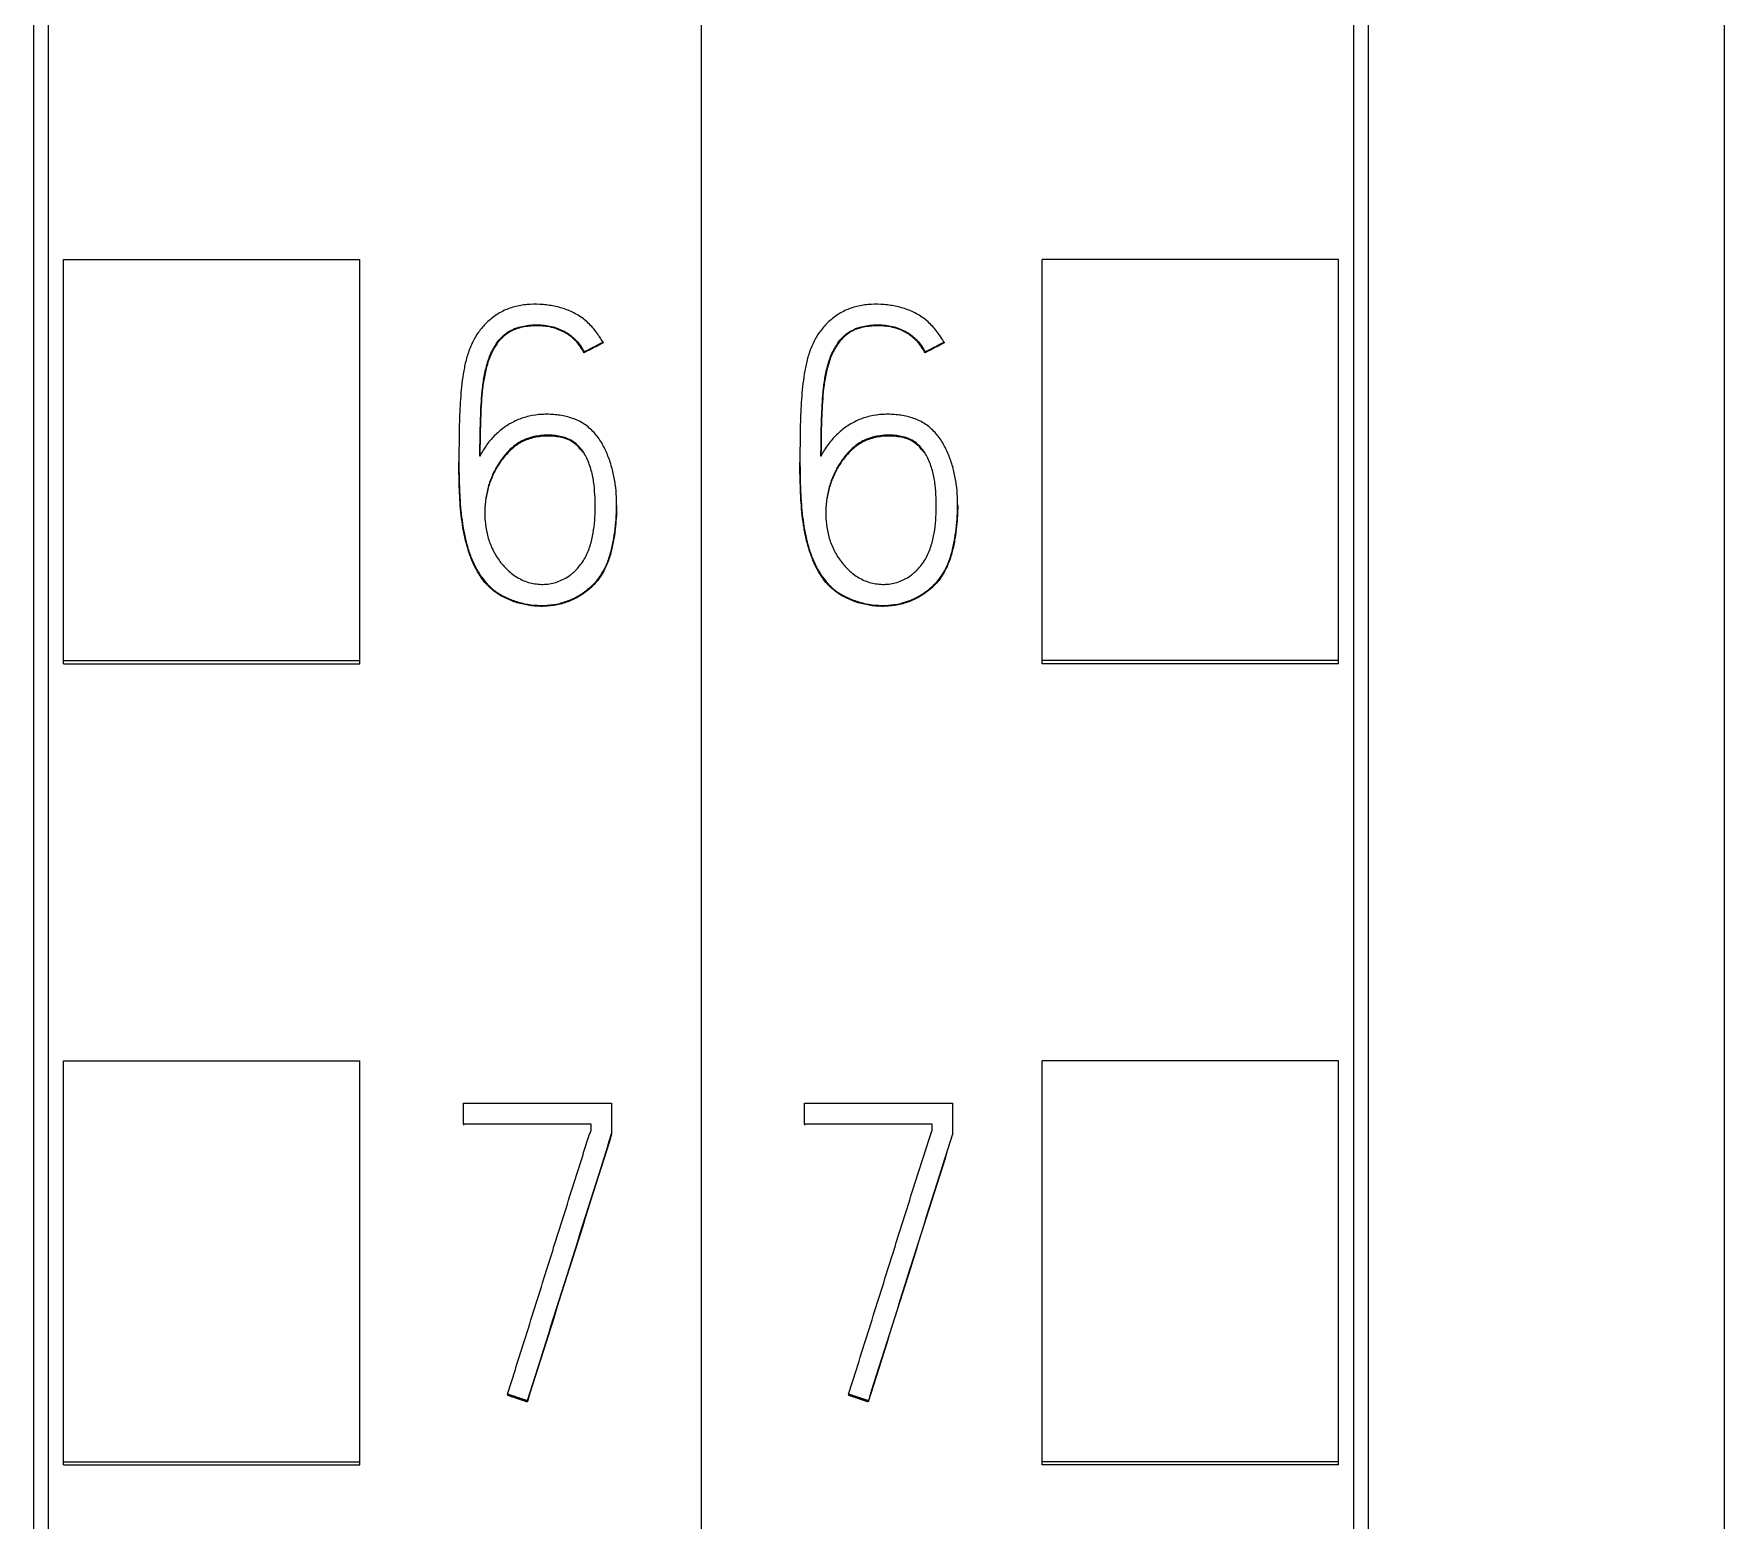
# Model space of a CAD drawing. Header units: millimetres. Extents: x 1359 to 3577, y 1336 to 3557.
# Drawn here: x 2641.47 to 2652.87, y 2996.73 to 3006.75 of the extents above; entities that cross this region are included whole.
import ezdxf

# ---------------------------------------------------------------- set-up
doc = ezdxf.new("R2010")
doc.units = ezdxf.units.MM
doc.layers.add('000-PI-Oprema', color=30, linetype='Continuous', lineweight=5)

msp = doc.modelspace()

# ---------------------------------------------------------------- linework, layer by layer
at = {"layer": '000-PI-Oprema', "color": 0, "linetype": 'ByBlock', "lineweight": 0}
for p, q in [((2645.971, 3041.237), (2645.971, 2927.819)), ((2645.971, 3041.237), (2645.971, 2927.819)), ((2641.571, 2930.141), (2641.571, 3038.956)), ((2650.371, 3038.956), (2650.371, 2930.141)), ((2641.671, 3002.53), (2641.671, 3005.232)), ((2641.671, 3005.232), (2643.671, 3005.232)), ((2643.671, 3002.53), (2643.671, 3005.232)), ((2648.271, 3002.53), (2648.271, 3005.232)), ((2650.271, 3005.232), (2648.271, 3005.232)), ((2650.271, 3002.53), (2650.271, 3005.232)), ((2645.182, 3004.61), (2645.182, 3004.604)), ((2645.31, 3004.676), (2645.31, 3004.67)), ((2647.482, 3004.61), (2647.482, 3004.604)), ((2647.61, 3004.676), (2647.61, 3004.67)), ((2644.338, 3003.872), (2644.338, 3003.866)), ((2646.638, 3003.872), (2646.638, 3003.866)), ((2645.402, 3003.573), (2645.402, 3003.579)), ((2647.702, 3003.573), (2647.702, 3003.579)), ((2641.671, 3002.506), (2641.671, 3002.53)), ((2641.671, 3002.53), (2643.671, 3002.53)), ((2641.671, 3002.506), (2643.671, 3002.506)), ((2643.671, 3002.506), (2643.671, 3002.53)), ((2648.271, 3002.506), (2648.271, 3002.53)), ((2650.271, 3002.53), (2648.271, 3002.53)), ((2650.271, 3002.506), (2648.271, 3002.506)), ((2650.271, 3002.506), (2650.271, 3002.53)), ((2641.671, 2997.128), (2641.671, 2999.83)), ((2641.671, 2999.83), (2643.671, 2999.83)), ((2643.671, 2997.128), (2643.671, 2999.83)), ((2648.271, 2997.128), (2648.271, 2999.83)), ((2650.271, 2999.83), (2648.271, 2999.83)), ((2650.271, 2997.128), (2650.271, 2999.83)), ((2644.369, 2999.403), (2644.369, 2999.544)), ((2644.369, 2999.544), (2645.368, 2999.544)), ((2645.368, 2999.544), (2645.368, 2999.342)), ((2646.669, 2999.403), (2646.669, 2999.544)), ((2646.669, 2999.544), (2647.668, 2999.544)), ((2647.668, 2999.544), (2647.668, 2999.342)), ((2644.369, 2999.403), (2644.369, 2999.397)), ((2645.229, 2999.403), (2644.369, 2999.403)), ((2645.229, 2999.364), (2645.229, 2999.403)), ((2645.368, 2999.342), (2645.368, 2999.336)), ((2646.669, 2999.403), (2646.669, 2999.397)), ((2647.529, 2999.403), (2646.669, 2999.403)), ((2647.529, 2999.364), (2647.529, 2999.403)), ((2647.668, 2999.342), (2647.668, 2999.336)), ((2644.666, 2997.583), (2644.666, 2997.577)), ((2644.799, 2997.539), (2644.799, 2997.532)), ((2646.966, 2997.583), (2646.966, 2997.577)), ((2647.099, 2997.539), (2647.099, 2997.532)), ((2641.671, 2997.106), (2641.671, 2997.128)), ((2641.671, 2997.128), (2643.671, 2997.128)), ((2641.671, 2997.106), (2643.671, 2997.106)), ((2643.671, 2997.106), (2643.671, 2997.128)), ((2648.271, 2997.106), (2648.271, 2997.128)), ((2650.271, 2997.128), (2648.271, 2997.128)), ((2650.271, 2997.106), (2648.271, 2997.106)), ((2650.271, 2997.106), (2650.271, 2997.128))]:
    msp.add_line(p, q, dxfattribs=at)
at = {"layer": '000-PI-Oprema', "color": 18, "linetype": 'ByBlock', "lineweight": 0, "true_color": 0x000000}
for centre, major_axis, ratio, start_param, end_param in [((2640.449, 2922.794), (311.427, 991.982), 0.017584, 1.499074, 1.500898), ((2642.738, 2922.611), (311.804, 993.193), 0.017605, 1.49899, 1.500811), ((2640.34, 2920.986), (315.104, 1003.798), 0.017791, 1.498249, 1.500051), ((2642.712, 2922.165), (312.699, 996.069), 0.017657, 1.498788, 1.500604)]:
    msp.add_ellipse(centre, major_axis=major_axis, ratio=ratio, start_param=start_param, end_param=end_param, dxfattribs=at)
at = {"layer": '000-PI-Oprema', "color": 0, "linetype": 'ByBlock', "lineweight": 0}
for points, knots in [([(2641.471, 2929.856), (2641.471, 2933.196), (2641.471, 2941.161), (2641.471, 2953.801), (2641.471, 2969.287), (2641.471, 2983.582), (2641.471, 2997.792), (2641.471, 3012.358), (2641.471, 3026.528), (2641.471, 3036.098), (2641.471, 3039.142)], [0, 0, 0, 0, 0.091483, 0.21812, 0.346206, 0.515858, 0.610111, 0.736264, 0.916066, 1, 1, 1, 1]), ([(2650.471, 3039.142), (2650.471, 3036.098), (2650.471, 3026.528), (2650.471, 3012.358), (2650.471, 2997.792), (2650.471, 2983.582), (2650.471, 2969.287), (2650.471, 2953.801), (2650.471, 2941.161), (2650.471, 2933.196), (2650.471, 2929.856)], [0, 0, 0, 0, 0.083934, 0.263736, 0.389889, 0.484142, 0.653794, 0.78188, 0.908517, 1, 1, 1, 1]), ([(2652.871, 3036.077), (2652.871, 3034.053), (2652.871, 3025.504), (2652.871, 3012.358), (2652.871, 2997.792), (2652.871, 2983.582), (2652.871, 2969.287), (2652.871, 2953.801), (2652.871, 2941.043), (2652.871, 2932.161), (2652.871, 2927.904), (2652.871, 2927.106)], [0, 0, 0, 0, 0.055935, 0.236292, 0.362833, 0.457376, 0.627551, 0.756032, 0.883059, 0.978086, 1, 1, 1, 1]), ([(2645.31, 3004.676), (2645.295, 3004.701), (2645.279, 3004.725), (2645.253, 3004.759), (2645.243, 3004.77), (2645.224, 3004.792), (2645.213, 3004.802), (2645.181, 3004.831), (2645.158, 3004.848), (2645.12, 3004.869), (2645.108, 3004.876), (2645.081, 3004.888), (2645.068, 3004.893), (2645.027, 3004.908), (2644.999, 3004.915), (2644.956, 3004.923), (2644.942, 3004.925), (2644.913, 3004.928), (2644.899, 3004.929), (2644.855, 3004.932), (2644.827, 3004.931), (2644.784, 3004.928), (2644.769, 3004.926), (2644.741, 3004.921), (2644.726, 3004.918), (2644.684, 3004.907), (2644.657, 3004.896), (2644.619, 3004.877), (2644.606, 3004.869), (2644.582, 3004.854), (2644.57, 3004.845), (2644.536, 3004.818), (2644.515, 3004.798), (2644.487, 3004.765), (2644.478, 3004.754), (2644.461, 3004.73), (2644.453, 3004.718), (2644.432, 3004.681), (2644.42, 3004.655), (2644.399, 3004.6), (2644.391, 3004.573), (2644.377, 3004.517), (2644.372, 3004.489), (2644.363, 3004.433), (2644.359, 3004.405), (2644.35, 3004.319), (2644.346, 3004.262), (2644.341, 3004.147), (2644.34, 3004.09), (2644.338, 3003.918), (2644.337, 3003.803), (2644.343, 3003.66), (2644.344, 3003.632), (2644.348, 3003.575), (2644.351, 3003.546), (2644.36, 3003.461), (2644.369, 3003.404), (2644.385, 3003.334), (2644.389, 3003.32), (2644.397, 3003.292), (2644.401, 3003.278), (2644.415, 3003.237), (2644.426, 3003.21), (2644.444, 3003.171), (2644.45, 3003.158), (2644.464, 3003.133), (2644.472, 3003.12), (2644.496, 3003.084), (2644.514, 3003.061), (2644.544, 3003.03), (2644.554, 3003.02), (2644.577, 3003.002), (2644.589, 3002.993), (2644.625, 3002.969), (2644.651, 3002.956), (2644.691, 3002.939), (2644.705, 3002.934), (2644.732, 3002.925), (2644.746, 3002.921), (2644.788, 3002.91), (2644.817, 3002.906), (2644.86, 3002.902), (2644.875, 3002.901), (2644.904, 3002.9), (2644.918, 3002.901), (2644.962, 3002.904), (2644.99, 3002.908), (2645.032, 3002.918), (2645.046, 3002.923), (2645.074, 3002.932), (2645.087, 3002.937), (2645.127, 3002.955), (2645.152, 3002.969), (2645.188, 3002.994), (2645.2, 3003.002), (2645.222, 3003.021), (2645.233, 3003.031), (2645.264, 3003.061), (2645.282, 3003.084), (2645.305, 3003.12), (2645.313, 3003.133), (2645.326, 3003.159), (2645.332, 3003.172), (2645.349, 3003.212), (2645.357, 3003.24), (2645.368, 3003.281), (2645.372, 3003.296), (2645.377, 3003.324), (2645.38, 3003.338), (2645.387, 3003.381), (2645.391, 3003.41), (2645.4, 3003.496), (2645.403, 3003.553), (2645.4, 3003.639), (2645.399, 3003.667), (2645.392, 3003.725), (2645.387, 3003.753), (2645.375, 3003.811), (2645.368, 3003.839), (2645.349, 3003.894), (2645.339, 3003.921), (2645.314, 3003.974), (2645.3, 3004), (2645.267, 3004.047), (2645.248, 3004.069), (2645.215, 3004.099), (2645.204, 3004.109), (2645.18, 3004.126), (2645.168, 3004.133), (2645.142, 3004.147), (2645.128, 3004.153), (2645.101, 3004.163), (2645.087, 3004.168), (2645.045, 3004.179), (2645.016, 3004.184), (2644.972, 3004.188), (2644.957, 3004.189), (2644.928, 3004.19), (2644.913, 3004.189), (2644.869, 3004.187), (2644.84, 3004.183), (2644.797, 3004.173), (2644.783, 3004.169), (2644.755, 3004.16), (2644.742, 3004.155), (2644.702, 3004.137), (2644.677, 3004.123), (2644.641, 3004.098), (2644.629, 3004.089), (2644.606, 3004.07), (2644.595, 3004.061), (2644.564, 3004.031), (2644.545, 3004.009), (2644.51, 3003.961), (2644.494, 3003.936), (2644.48, 3003.91)], [0, 0, 0, 0, 0.015625, 0.015625, 0.023438, 0.023438, 0.03125, 0.03125, 0.046875, 0.046875, 0.054688, 0.054688, 0.0625, 0.0625, 0.078125, 0.078125, 0.085938, 0.085938, 0.09375, 0.09375, 0.109375, 0.109375, 0.117188, 0.117188, 0.125, 0.125, 0.140625, 0.140625, 0.148438, 0.148438, 0.15625, 0.15625, 0.171875, 0.171875, 0.179688, 0.179688, 0.1875, 0.1875, 0.203125, 0.203125, 0.21875, 0.21875, 0.234375, 0.234375, 0.25, 0.25, 0.28125, 0.28125, 0.3125, 0.3125, 0.375, 0.375, 0.390625, 0.390625, 0.40625, 0.40625, 0.4375, 0.4375, 0.445313, 0.445313, 0.453125, 0.453125, 0.46875, 0.46875, 0.476563, 0.476563, 0.484375, 0.484375, 0.5, 0.5, 0.507813, 0.507813, 0.515625, 0.515625, 0.53125, 0.53125, 0.539063, 0.539063, 0.546875, 0.546875, 0.5625, 0.5625, 0.570313, 0.570313, 0.578125, 0.578125, 0.59375, 0.59375, 0.601563, 0.601563, 0.609375, 0.609375, 0.625, 0.625, 0.632813, 0.632813, 0.640625, 0.640625, 0.65625, 0.65625, 0.664063, 0.664063, 0.671875, 0.671875, 0.6875, 0.6875, 0.695313, 0.695313, 0.703125, 0.703125, 0.71875, 0.71875, 0.75, 0.75, 0.765625, 0.765625, 0.78125, 0.78125, 0.796875, 0.796875, 0.8125, 0.8125, 0.828125, 0.828125, 0.84375, 0.84375, 0.851563, 0.851563, 0.859375, 0.859375, 0.867188, 0.867188, 0.875, 0.875, 0.890625, 0.890625, 0.898438, 0.898438, 0.90625, 0.90625, 0.921875, 0.921875, 0.929688, 0.929688, 0.9375, 0.9375, 0.953125, 0.953125, 0.960937, 0.960937, 0.96875, 0.96875, 0.984375, 0.984375, 1, 1, 1, 1]), ([(2647.61, 3004.676), (2647.595, 3004.701), (2647.579, 3004.725), (2647.553, 3004.759), (2647.543, 3004.77), (2647.524, 3004.792), (2647.513, 3004.802), (2647.481, 3004.831), (2647.458, 3004.848), (2647.42, 3004.869), (2647.408, 3004.876), (2647.381, 3004.888), (2647.368, 3004.893), (2647.327, 3004.908), (2647.299, 3004.915), (2647.256, 3004.923), (2647.242, 3004.925), (2647.213, 3004.928), (2647.199, 3004.929), (2647.155, 3004.932), (2647.127, 3004.931), (2647.084, 3004.928), (2647.069, 3004.926), (2647.041, 3004.921), (2647.026, 3004.918), (2646.984, 3004.907), (2646.957, 3004.896), (2646.919, 3004.877), (2646.906, 3004.869), (2646.882, 3004.854), (2646.87, 3004.845), (2646.836, 3004.818), (2646.815, 3004.798), (2646.787, 3004.765), (2646.778, 3004.754), (2646.761, 3004.73), (2646.753, 3004.718), (2646.732, 3004.681), (2646.72, 3004.655), (2646.699, 3004.6), (2646.691, 3004.573), (2646.677, 3004.517), (2646.672, 3004.489), (2646.663, 3004.433), (2646.659, 3004.405), (2646.65, 3004.319), (2646.646, 3004.262), (2646.641, 3004.147), (2646.64, 3004.09), (2646.638, 3003.918), (2646.637, 3003.803), (2646.643, 3003.66), (2646.644, 3003.632), (2646.648, 3003.575), (2646.651, 3003.546), (2646.66, 3003.461), (2646.669, 3003.404), (2646.685, 3003.334), (2646.689, 3003.32), (2646.697, 3003.292), (2646.701, 3003.278), (2646.715, 3003.237), (2646.726, 3003.21), (2646.744, 3003.171), (2646.75, 3003.158), (2646.764, 3003.133), (2646.772, 3003.12), (2646.796, 3003.084), (2646.814, 3003.061), (2646.844, 3003.03), (2646.854, 3003.02), (2646.877, 3003.002), (2646.889, 3002.993), (2646.925, 3002.969), (2646.951, 3002.956), (2646.991, 3002.939), (2647.005, 3002.934), (2647.032, 3002.925), (2647.046, 3002.921), (2647.088, 3002.91), (2647.117, 3002.906), (2647.16, 3002.902), (2647.175, 3002.901), (2647.204, 3002.9), (2647.218, 3002.901), (2647.262, 3002.904), (2647.29, 3002.908), (2647.332, 3002.918), (2647.346, 3002.923), (2647.374, 3002.932), (2647.387, 3002.937), (2647.427, 3002.955), (2647.452, 3002.969), (2647.488, 3002.994), (2647.5, 3003.002), (2647.522, 3003.021), (2647.533, 3003.031), (2647.564, 3003.061), (2647.582, 3003.084), (2647.605, 3003.12), (2647.613, 3003.133), (2647.626, 3003.159), (2647.632, 3003.172), (2647.649, 3003.212), (2647.657, 3003.24), (2647.668, 3003.281), (2647.672, 3003.296), (2647.677, 3003.324), (2647.68, 3003.338), (2647.687, 3003.381), (2647.691, 3003.41), (2647.7, 3003.496), (2647.703, 3003.553), (2647.7, 3003.639), (2647.699, 3003.667), (2647.692, 3003.725), (2647.687, 3003.753), (2647.675, 3003.811), (2647.668, 3003.839), (2647.649, 3003.894), (2647.639, 3003.921), (2647.614, 3003.974), (2647.6, 3004), (2647.567, 3004.047), (2647.548, 3004.069), (2647.515, 3004.099), (2647.504, 3004.109), (2647.48, 3004.126), (2647.468, 3004.133), (2647.442, 3004.147), (2647.428, 3004.153), (2647.401, 3004.163), (2647.387, 3004.168), (2647.345, 3004.179), (2647.316, 3004.184), (2647.272, 3004.188), (2647.257, 3004.189), (2647.228, 3004.19), (2647.213, 3004.189), (2647.169, 3004.187), (2647.14, 3004.183), (2647.097, 3004.173), (2647.083, 3004.169), (2647.055, 3004.16), (2647.042, 3004.155), (2647.002, 3004.137), (2646.977, 3004.123), (2646.941, 3004.098), (2646.929, 3004.089), (2646.906, 3004.07), (2646.895, 3004.061), (2646.864, 3004.031), (2646.845, 3004.009), (2646.81, 3003.961), (2646.794, 3003.936), (2646.78, 3003.91)], [0, 0, 0, 0, 0.015625, 0.015625, 0.023438, 0.023438, 0.03125, 0.03125, 0.046875, 0.046875, 0.054688, 0.054688, 0.0625, 0.0625, 0.078125, 0.078125, 0.085938, 0.085938, 0.09375, 0.09375, 0.109375, 0.109375, 0.117188, 0.117188, 0.125, 0.125, 0.140625, 0.140625, 0.148438, 0.148438, 0.15625, 0.15625, 0.171875, 0.171875, 0.179688, 0.179688, 0.1875, 0.1875, 0.203125, 0.203125, 0.21875, 0.21875, 0.234375, 0.234375, 0.25, 0.25, 0.28125, 0.28125, 0.3125, 0.3125, 0.375, 0.375, 0.390625, 0.390625, 0.40625, 0.40625, 0.4375, 0.4375, 0.445313, 0.445313, 0.453125, 0.453125, 0.46875, 0.46875, 0.476563, 0.476563, 0.484375, 0.484375, 0.5, 0.5, 0.507813, 0.507813, 0.515625, 0.515625, 0.53125, 0.53125, 0.539063, 0.539063, 0.546875, 0.546875, 0.5625, 0.5625, 0.570313, 0.570313, 0.578125, 0.578125, 0.59375, 0.59375, 0.601563, 0.601563, 0.609375, 0.609375, 0.625, 0.625, 0.632813, 0.632813, 0.640625, 0.640625, 0.65625, 0.65625, 0.664063, 0.664063, 0.671875, 0.671875, 0.6875, 0.6875, 0.695313, 0.695313, 0.703125, 0.703125, 0.71875, 0.71875, 0.75, 0.75, 0.765625, 0.765625, 0.78125, 0.78125, 0.796875, 0.796875, 0.8125, 0.8125, 0.828125, 0.828125, 0.84375, 0.84375, 0.851563, 0.851563, 0.859375, 0.859375, 0.867188, 0.867188, 0.875, 0.875, 0.890625, 0.890625, 0.898438, 0.898438, 0.90625, 0.90625, 0.921875, 0.921875, 0.929688, 0.929688, 0.9375, 0.9375, 0.953125, 0.953125, 0.960938, 0.960938, 0.96875, 0.96875, 0.984375, 0.984375, 1, 1, 1, 1]), ([(2644.48, 3003.91), (2644.48, 3003.971), (2644.481, 3004.032), (2644.483, 3004.123), (2644.484, 3004.154), (2644.486, 3004.214), (2644.488, 3004.245), (2644.491, 3004.305), (2644.494, 3004.336), (2644.501, 3004.396), (2644.505, 3004.426), (2644.514, 3004.471), (2644.517, 3004.486), (2644.525, 3004.516), (2644.529, 3004.531), (2644.543, 3004.575), (2644.555, 3004.604), (2644.573, 3004.637), (2644.577, 3004.644), (2644.585, 3004.657), (2644.589, 3004.664), (2644.603, 3004.683), (2644.613, 3004.695), (2644.629, 3004.711), (2644.635, 3004.717), (2644.646, 3004.727), (2644.652, 3004.732), (2644.671, 3004.746), (2644.685, 3004.753), (2644.705, 3004.763), (2644.712, 3004.766), (2644.727, 3004.772), (2644.734, 3004.774), (2644.757, 3004.781), (2644.772, 3004.784), (2644.803, 3004.789), (2644.818, 3004.791), (2644.849, 3004.792), (2644.864, 3004.793), (2644.895, 3004.792), (2644.911, 3004.79), (2644.941, 3004.786), (2644.964, 3004.782), (2644.986, 3004.775), (2645.001, 3004.77), (2645.008, 3004.767), (2645.03, 3004.758), (2645.044, 3004.752), (2645.071, 3004.736), (2645.083, 3004.727), (2645.102, 3004.713), (2645.108, 3004.708), (2645.119, 3004.697), (2645.124, 3004.692), (2645.14, 3004.675), (2645.15, 3004.663), (2645.167, 3004.637), (2645.175, 3004.624), (2645.182, 3004.61)], [0, 0, 0, 0, 0.125, 0.125, 0.1875, 0.1875, 0.25, 0.25, 0.3125, 0.3125, 0.375, 0.375, 0.40625, 0.40625, 0.4375, 0.4375, 0.5, 0.5, 0.515625, 0.515625, 0.53125, 0.53125, 0.5625, 0.5625, 0.578125, 0.578125, 0.59375, 0.59375, 0.625, 0.625, 0.640625, 0.640625, 0.65625, 0.65625, 0.6875, 0.6875, 0.71875, 0.71875, 0.75, 0.75, 0.78125, 0.78125, 0.8125, 0.828125, 0.828125, 0.84375, 0.84375, 0.875, 0.875, 0.90625, 0.90625, 0.921875, 0.921875, 0.9375, 0.9375, 0.96875, 0.96875, 1, 1, 1, 1]), ([(2645.182, 3004.604), (2645.168, 3004.631), (2645.151, 3004.657), (2645.125, 3004.685), (2645.12, 3004.69), (2645.108, 3004.701), (2645.103, 3004.706), (2645.084, 3004.721), (2645.059, 3004.738), (2645.031, 3004.752), (2645.003, 3004.763), (2644.988, 3004.768), (2644.958, 3004.777), (2644.943, 3004.78), (2644.912, 3004.784), (2644.897, 3004.785), (2644.85, 3004.787), (2644.82, 3004.785), (2644.774, 3004.778), (2644.759, 3004.775), (2644.729, 3004.767), (2644.714, 3004.761), (2644.693, 3004.752), (2644.687, 3004.748), (2644.673, 3004.74), (2644.667, 3004.736), (2644.648, 3004.722), (2644.63, 3004.707), (2644.615, 3004.69), (2644.605, 3004.678), (2644.6, 3004.672), (2644.586, 3004.653), (2644.578, 3004.64), (2644.563, 3004.613), (2644.557, 3004.599), (2644.545, 3004.571), (2644.539, 3004.556), (2644.525, 3004.512), (2644.518, 3004.483), (2644.506, 3004.423), (2644.501, 3004.393), (2644.494, 3004.332), (2644.492, 3004.302), (2644.488, 3004.241), (2644.486, 3004.21), (2644.484, 3004.149), (2644.483, 3004.118), (2644.481, 3004.027), (2644.48, 3003.965), (2644.48, 3003.904)], [0, 0, 0, 0, 0.0625, 0.0625, 0.078125, 0.078125, 0.09375, 0.09375, 0.125, 0.15625, 0.15625, 0.1875, 0.1875, 0.21875, 0.21875, 0.25, 0.25, 0.3125, 0.3125, 0.34375, 0.34375, 0.375, 0.375, 0.390625, 0.390625, 0.40625, 0.40625, 0.4375, 0.453125, 0.453125, 0.46875, 0.46875, 0.5, 0.5, 0.53125, 0.53125, 0.5625, 0.5625, 0.625, 0.625, 0.6875, 0.6875, 0.75, 0.75, 0.8125, 0.8125, 0.875, 0.875, 1, 1, 1, 1]), ([(2646.78, 3003.91), (2646.78, 3003.971), (2646.781, 3004.032), (2646.783, 3004.123), (2646.784, 3004.154), (2646.786, 3004.214), (2646.788, 3004.245), (2646.791, 3004.305), (2646.794, 3004.336), (2646.801, 3004.396), (2646.805, 3004.426), (2646.814, 3004.471), (2646.817, 3004.486), (2646.825, 3004.516), (2646.829, 3004.531), (2646.843, 3004.575), (2646.855, 3004.604), (2646.873, 3004.637), (2646.877, 3004.644), (2646.885, 3004.657), (2646.889, 3004.664), (2646.903, 3004.683), (2646.913, 3004.695), (2646.929, 3004.711), (2646.935, 3004.717), (2646.946, 3004.727), (2646.952, 3004.732), (2646.971, 3004.746), (2646.985, 3004.753), (2647.005, 3004.763), (2647.012, 3004.766), (2647.027, 3004.772), (2647.034, 3004.774), (2647.057, 3004.781), (2647.072, 3004.784), (2647.103, 3004.789), (2647.118, 3004.791), (2647.149, 3004.792), (2647.164, 3004.793), (2647.195, 3004.792), (2647.211, 3004.79), (2647.241, 3004.786), (2647.264, 3004.782), (2647.286, 3004.775), (2647.301, 3004.77), (2647.308, 3004.767), (2647.33, 3004.758), (2647.344, 3004.752), (2647.371, 3004.736), (2647.383, 3004.727), (2647.402, 3004.713), (2647.408, 3004.708), (2647.419, 3004.697), (2647.424, 3004.692), (2647.44, 3004.675), (2647.45, 3004.663), (2647.467, 3004.637), (2647.475, 3004.624), (2647.482, 3004.61)], [0, 0, 0, 0, 0.125, 0.125, 0.1875, 0.1875, 0.25, 0.25, 0.3125, 0.3125, 0.375, 0.375, 0.40625, 0.40625, 0.4375, 0.4375, 0.5, 0.5, 0.515625, 0.515625, 0.53125, 0.53125, 0.5625, 0.5625, 0.578125, 0.578125, 0.59375, 0.59375, 0.625, 0.625, 0.640625, 0.640625, 0.65625, 0.65625, 0.6875, 0.6875, 0.71875, 0.71875, 0.75, 0.75, 0.78125, 0.78125, 0.8125, 0.828125, 0.828125, 0.84375, 0.84375, 0.875, 0.875, 0.90625, 0.90625, 0.921875, 0.921875, 0.9375, 0.9375, 0.96875, 0.96875, 1, 1, 1, 1]), ([(2647.482, 3004.604), (2647.468, 3004.631), (2647.451, 3004.657), (2647.425, 3004.685), (2647.419, 3004.691), (2647.408, 3004.701), (2647.402, 3004.706), (2647.384, 3004.721), (2647.371, 3004.729), (2647.345, 3004.745), (2647.331, 3004.752), (2647.302, 3004.764), (2647.288, 3004.768), (2647.258, 3004.777), (2647.243, 3004.78), (2647.212, 3004.784), (2647.197, 3004.785), (2647.151, 3004.787), (2647.12, 3004.785), (2647.074, 3004.778), (2647.059, 3004.775), (2647.029, 3004.767), (2647.015, 3004.762), (2646.987, 3004.749), (2646.973, 3004.741), (2646.948, 3004.723), (2646.937, 3004.713), (2646.915, 3004.691), (2646.905, 3004.679), (2646.887, 3004.654), (2646.879, 3004.641), (2646.864, 3004.614), (2646.857, 3004.601), (2646.845, 3004.572), (2646.84, 3004.558), (2646.826, 3004.514), (2646.818, 3004.484), (2646.806, 3004.424), (2646.801, 3004.394), (2646.794, 3004.333), (2646.792, 3004.303), (2646.788, 3004.241), (2646.786, 3004.211), (2646.784, 3004.149), (2646.783, 3004.119), (2646.781, 3004.027), (2646.78, 3003.965), (2646.78, 3003.904)], [0, 0, 0, 0, 0.0625, 0.0625, 0.078125, 0.078125, 0.09375, 0.09375, 0.125, 0.125, 0.15625, 0.15625, 0.1875, 0.1875, 0.21875, 0.21875, 0.25, 0.25, 0.3125, 0.3125, 0.34375, 0.34375, 0.375, 0.375, 0.40625, 0.40625, 0.4375, 0.4375, 0.46875, 0.46875, 0.5, 0.5, 0.53125, 0.53125, 0.5625, 0.5625, 0.625, 0.625, 0.6875, 0.6875, 0.75, 0.75, 0.8125, 0.8125, 0.875, 0.875, 1, 1, 1, 1]), ([(2644.753, 3004.004), (2644.779, 3004.019), (2644.806, 3004.029), (2644.849, 3004.04), (2644.864, 3004.042), (2644.893, 3004.046), (2644.922, 3004.049), (2644.952, 3004.049), (2644.981, 3004.047), (2644.996, 3004.045), (2645.025, 3004.04), (2645.039, 3004.037), (2645.067, 3004.028), (2645.081, 3004.022), (2645.107, 3004.007), (2645.118, 3003.999), (2645.141, 3003.98), (2645.151, 3003.969), (2645.169, 3003.946), (2645.178, 3003.934), (2645.193, 3003.909), (2645.199, 3003.896), (2645.217, 3003.856), (2645.227, 3003.828), (2645.237, 3003.786), (2645.24, 3003.771), (2645.246, 3003.743), (2645.248, 3003.728), (2645.253, 3003.685), (2645.255, 3003.656), (2645.257, 3003.598), (2645.258, 3003.569), (2645.256, 3003.482), (2645.251, 3003.424), (2645.233, 3003.338), (2645.226, 3003.309), (2645.211, 3003.268), (2645.205, 3003.254), (2645.193, 3003.228), (2645.186, 3003.215), (2645.162, 3003.178), (2645.144, 3003.155), (2645.118, 3003.129), (2645.112, 3003.124), (2645.101, 3003.115), (2645.095, 3003.11), (2645.078, 3003.097), (2645.066, 3003.089), (2645.04, 3003.075), (2645.027, 3003.069), (2644.999, 3003.058), (2644.971, 3003.05), (2644.942, 3003.045), (2644.912, 3003.043), (2644.898, 3003.042), (2644.868, 3003.044), (2644.854, 3003.046), (2644.825, 3003.051), (2644.811, 3003.055), (2644.768, 3003.069), (2644.742, 3003.083), (2644.706, 3003.107), (2644.694, 3003.116), (2644.672, 3003.135), (2644.65, 3003.155), (2644.631, 3003.177), (2644.613, 3003.2), (2644.604, 3003.212), (2644.58, 3003.249), (2644.566, 3003.275), (2644.549, 3003.315), (2644.544, 3003.329), (2644.535, 3003.357), (2644.531, 3003.371), (2644.521, 3003.414), (2644.517, 3003.442), (2644.513, 3003.486), (2644.512, 3003.5), (2644.512, 3003.529), (2644.512, 3003.544), (2644.514, 3003.588), (2644.518, 3003.617), (2644.529, 3003.674), (2644.536, 3003.702), (2644.55, 3003.744), (2644.556, 3003.758), (2644.567, 3003.785), (2644.573, 3003.798), (2644.593, 3003.836), (2644.608, 3003.861), (2644.634, 3003.896), (2644.643, 3003.908), (2644.662, 3003.93), (2644.672, 3003.941), (2644.704, 3003.971), (2644.727, 3003.989), (2644.753, 3004.004)], [0, 0, 0, 0, 0.03125, 0.03125, 0.046875, 0.046875, 0.0625, 0.078125, 0.078125, 0.09375, 0.09375, 0.109375, 0.109375, 0.125, 0.125, 0.140625, 0.140625, 0.15625, 0.15625, 0.171875, 0.171875, 0.1875, 0.1875, 0.21875, 0.21875, 0.234375, 0.234375, 0.25, 0.25, 0.28125, 0.28125, 0.3125, 0.3125, 0.375, 0.375, 0.40625, 0.40625, 0.421875, 0.421875, 0.4375, 0.4375, 0.46875, 0.46875, 0.476563, 0.476563, 0.484375, 0.484375, 0.5, 0.5, 0.515625, 0.515625, 0.53125, 0.546875, 0.546875, 0.5625, 0.5625, 0.578125, 0.578125, 0.59375, 0.59375, 0.625, 0.625, 0.640625, 0.640625, 0.65625, 0.671875, 0.671875, 0.6875, 0.6875, 0.71875, 0.71875, 0.734375, 0.734375, 0.75, 0.75, 0.78125, 0.78125, 0.796875, 0.796875, 0.8125, 0.8125, 0.84375, 0.84375, 0.875, 0.875, 0.890625, 0.890625, 0.90625, 0.90625, 0.9375, 0.9375, 0.953125, 0.953125, 0.96875, 0.96875, 1, 1, 1, 1]), ([(2645.174, 3003.933), (2645.169, 3003.94), (2645.164, 3003.946), (2645.15, 3003.964), (2645.14, 3003.975), (2645.123, 3003.989), (2645.117, 3003.993), (2645.105, 3004.002), (2645.099, 3004.006), (2645.08, 3004.016), (2645.066, 3004.022), (2645.038, 3004.031), (2645.024, 3004.034), (2644.995, 3004.039), (2644.98, 3004.041), (2644.951, 3004.042), (2644.936, 3004.043), (2644.893, 3004.041), (2644.864, 3004.037), (2644.821, 3004.026), (2644.807, 3004.022), (2644.786, 3004.014), (2644.78, 3004.011), (2644.766, 3004.005), (2644.76, 3004.001), (2644.753, 3003.998)], [0, 0, 0, 0, 0.053747, 0.053747, 0.148372, 0.148372, 0.195685, 0.195685, 0.242998, 0.242998, 0.337623, 0.337623, 0.432248, 0.432248, 0.526874, 0.526874, 0.621499, 0.621499, 0.810749, 0.810749, 0.905375, 0.905375, 0.952687, 0.952687, 1, 1, 1, 1]), ([(2647.053, 3004.004), (2647.079, 3004.019), (2647.106, 3004.029), (2647.149, 3004.04), (2647.164, 3004.042), (2647.193, 3004.046), (2647.222, 3004.049), (2647.252, 3004.049), (2647.281, 3004.047), (2647.296, 3004.045), (2647.325, 3004.04), (2647.339, 3004.037), (2647.367, 3004.028), (2647.381, 3004.022), (2647.407, 3004.007), (2647.418, 3003.999), (2647.441, 3003.98), (2647.451, 3003.969), (2647.469, 3003.946), (2647.478, 3003.934), (2647.493, 3003.909), (2647.499, 3003.896), (2647.517, 3003.856), (2647.527, 3003.828), (2647.537, 3003.786), (2647.54, 3003.771), (2647.546, 3003.743), (2647.548, 3003.728), (2647.553, 3003.685), (2647.555, 3003.656), (2647.557, 3003.598), (2647.558, 3003.569), (2647.556, 3003.482), (2647.551, 3003.424), (2647.533, 3003.338), (2647.526, 3003.309), (2647.511, 3003.268), (2647.505, 3003.254), (2647.493, 3003.228), (2647.486, 3003.215), (2647.462, 3003.178), (2647.444, 3003.155), (2647.418, 3003.129), (2647.412, 3003.124), (2647.401, 3003.115), (2647.395, 3003.11), (2647.378, 3003.097), (2647.366, 3003.089), (2647.34, 3003.075), (2647.327, 3003.069), (2647.299, 3003.058), (2647.271, 3003.05), (2647.242, 3003.045), (2647.212, 3003.043), (2647.198, 3003.042), (2647.168, 3003.044), (2647.154, 3003.046), (2647.125, 3003.051), (2647.111, 3003.055), (2647.068, 3003.069), (2647.042, 3003.083), (2647.006, 3003.107), (2646.994, 3003.116), (2646.972, 3003.135), (2646.95, 3003.155), (2646.931, 3003.177), (2646.913, 3003.2), (2646.904, 3003.212), (2646.88, 3003.249), (2646.866, 3003.275), (2646.849, 3003.315), (2646.844, 3003.329), (2646.835, 3003.357), (2646.831, 3003.371), (2646.821, 3003.414), (2646.817, 3003.442), (2646.813, 3003.486), (2646.812, 3003.5), (2646.812, 3003.529), (2646.812, 3003.544), (2646.814, 3003.588), (2646.818, 3003.617), (2646.829, 3003.674), (2646.836, 3003.702), (2646.85, 3003.744), (2646.856, 3003.758), (2646.867, 3003.785), (2646.873, 3003.798), (2646.893, 3003.836), (2646.908, 3003.861), (2646.934, 3003.896), (2646.943, 3003.908), (2646.962, 3003.93), (2646.972, 3003.941), (2647.004, 3003.971), (2647.027, 3003.989), (2647.053, 3004.004)], [0, 0, 0, 0, 0.03125, 0.03125, 0.046875, 0.046875, 0.0625, 0.078125, 0.078125, 0.09375, 0.09375, 0.109375, 0.109375, 0.125, 0.125, 0.140625, 0.140625, 0.15625, 0.15625, 0.171875, 0.171875, 0.1875, 0.1875, 0.21875, 0.21875, 0.234375, 0.234375, 0.25, 0.25, 0.28125, 0.28125, 0.3125, 0.3125, 0.375, 0.375, 0.40625, 0.40625, 0.421875, 0.421875, 0.4375, 0.4375, 0.46875, 0.46875, 0.476562, 0.476562, 0.484375, 0.484375, 0.5, 0.5, 0.515625, 0.515625, 0.53125, 0.546875, 0.546875, 0.5625, 0.5625, 0.578125, 0.578125, 0.59375, 0.59375, 0.625, 0.625, 0.640625, 0.640625, 0.65625, 0.671875, 0.671875, 0.6875, 0.6875, 0.71875, 0.71875, 0.734375, 0.734375, 0.75, 0.75, 0.78125, 0.78125, 0.796875, 0.796875, 0.8125, 0.8125, 0.84375, 0.84375, 0.875, 0.875, 0.890625, 0.890625, 0.90625, 0.90625, 0.9375, 0.9375, 0.953125, 0.953125, 0.96875, 0.96875, 1, 1, 1, 1]), ([(2647.474, 3003.933), (2647.469, 3003.94), (2647.464, 3003.946), (2647.45, 3003.964), (2647.44, 3003.975), (2647.423, 3003.989), (2647.417, 3003.993), (2647.405, 3004.002), (2647.399, 3004.006), (2647.38, 3004.016), (2647.366, 3004.022), (2647.338, 3004.031), (2647.324, 3004.034), (2647.295, 3004.039), (2647.28, 3004.041), (2647.251, 3004.042), (2647.236, 3004.043), (2647.193, 3004.041), (2647.164, 3004.037), (2647.121, 3004.026), (2647.107, 3004.022), (2647.086, 3004.014), (2647.08, 3004.011), (2647.066, 3004.005), (2647.06, 3004.001), (2647.053, 3003.998)], [0, 0, 0, 0, 0.053747, 0.053747, 0.148372, 0.148372, 0.195685, 0.195685, 0.242998, 0.242998, 0.337623, 0.337623, 0.432248, 0.432248, 0.526874, 0.526874, 0.621499, 0.621499, 0.810749, 0.810749, 0.905375, 0.905375, 0.952687, 0.952687, 1, 1, 1, 1]), ([(2644.753, 3003.998), (2644.727, 3003.983), (2644.704, 3003.965), (2644.673, 3003.935), (2644.663, 3003.924), (2644.643, 3003.902), (2644.634, 3003.891), (2644.609, 3003.855), (2644.593, 3003.83), (2644.573, 3003.792), (2644.567, 3003.778), (2644.556, 3003.751), (2644.55, 3003.738), (2644.536, 3003.696), (2644.529, 3003.668), (2644.521, 3003.625), (2644.518, 3003.611), (2644.515, 3003.582), (2644.514, 3003.567), (2644.512, 3003.542), (2644.512, 3003.531), (2644.512, 3003.52)], [0, 0, 0, 0, 0.157122, 0.157122, 0.235682, 0.235682, 0.314243, 0.314243, 0.471365, 0.471365, 0.549925, 0.549925, 0.628486, 0.628486, 0.785608, 0.785608, 0.864168, 0.864168, 0.942729, 0.942729, 1, 1, 1, 1]), ([(2647.053, 3003.998), (2647.027, 3003.983), (2647.004, 3003.965), (2646.973, 3003.935), (2646.963, 3003.924), (2646.943, 3003.902), (2646.934, 3003.891), (2646.909, 3003.855), (2646.893, 3003.83), (2646.873, 3003.792), (2646.867, 3003.778), (2646.856, 3003.751), (2646.85, 3003.738), (2646.836, 3003.696), (2646.829, 3003.668), (2646.821, 3003.625), (2646.818, 3003.611), (2646.815, 3003.582), (2646.814, 3003.567), (2646.812, 3003.542), (2646.812, 3003.531), (2646.812, 3003.52)], [0, 0, 0, 0, 0.157122, 0.157122, 0.235682, 0.235682, 0.314243, 0.314243, 0.471365, 0.471365, 0.549925, 0.549925, 0.628486, 0.628486, 0.785608, 0.785608, 0.864168, 0.864168, 0.942729, 0.942729, 1, 1, 1, 1]), ([(2645.402, 3003.574), (2645.402, 3003.528), (2645.399, 3003.482), (2645.391, 3003.407), (2645.388, 3003.379), (2645.381, 3003.336), (2645.378, 3003.322), (2645.372, 3003.293), (2645.369, 3003.279), (2645.358, 3003.237), (2645.35, 3003.209), (2645.333, 3003.169), (2645.327, 3003.156), (2645.314, 3003.13), (2645.307, 3003.117), (2645.284, 3003.08), (2645.266, 3003.058), (2645.235, 3003.027), (2645.225, 3003.017), (2645.203, 3002.998), (2645.191, 3002.989), (2645.155, 3002.965), (2645.13, 3002.95), (2645.09, 3002.932), (2645.076, 3002.927), (2645.049, 3002.917), (2645.035, 3002.913), (2644.993, 3002.903), (2644.964, 3002.898), (2644.921, 3002.895), (2644.906, 3002.894), (2644.877, 3002.895), (2644.862, 3002.895), (2644.819, 3002.899), (2644.791, 3002.904), (2644.748, 3002.914), (2644.734, 3002.918), (2644.706, 3002.927), (2644.693, 3002.932), (2644.653, 3002.949), (2644.627, 3002.962), (2644.597, 3002.981), (2644.591, 3002.986), (2644.579, 3002.994), (2644.574, 3002.999), (2644.556, 3003.012), (2644.546, 3003.022), (2644.515, 3003.053), (2644.497, 3003.075), (2644.473, 3003.112), (2644.466, 3003.124), (2644.452, 3003.15), (2644.445, 3003.162), (2644.427, 3003.202), (2644.416, 3003.228), (2644.398, 3003.283), (2644.39, 3003.311), (2644.376, 3003.367), (2644.37, 3003.395), (2644.361, 3003.452), (2644.353, 3003.509), (2644.348, 3003.566), (2644.344, 3003.623), (2644.343, 3003.652), (2644.339, 3003.742), (2644.338, 3003.804), (2644.338, 3003.866)], [0, 0, 0, 0, 0.061961, 0.061961, 0.100808, 0.100808, 0.120232, 0.120232, 0.139655, 0.139655, 0.178502, 0.178502, 0.197926, 0.197926, 0.217349, 0.217349, 0.256196, 0.256196, 0.27562, 0.27562, 0.295043, 0.295043, 0.33389, 0.33389, 0.353314, 0.353314, 0.372737, 0.372737, 0.411584, 0.411584, 0.431008, 0.431008, 0.450431, 0.450431, 0.489278, 0.489278, 0.508702, 0.508702, 0.528125, 0.528125, 0.566972, 0.566972, 0.576684, 0.576684, 0.586396, 0.586396, 0.605819, 0.605819, 0.644666, 0.644666, 0.66409, 0.66409, 0.683513, 0.683513, 0.72236, 0.72236, 0.761207, 0.761207, 0.800054, 0.800054, 0.838901, 0.877748, 0.877748, 0.916595, 0.916595, 1, 1, 1, 1]), ([(2647.702, 3003.574), (2647.702, 3003.528), (2647.699, 3003.482), (2647.691, 3003.407), (2647.688, 3003.379), (2647.681, 3003.336), (2647.678, 3003.322), (2647.672, 3003.293), (2647.669, 3003.279), (2647.658, 3003.237), (2647.65, 3003.209), (2647.633, 3003.169), (2647.627, 3003.156), (2647.614, 3003.13), (2647.607, 3003.117), (2647.584, 3003.08), (2647.566, 3003.058), (2647.535, 3003.027), (2647.525, 3003.017), (2647.503, 3002.998), (2647.491, 3002.989), (2647.455, 3002.965), (2647.43, 3002.95), (2647.39, 3002.932), (2647.376, 3002.927), (2647.349, 3002.917), (2647.335, 3002.913), (2647.293, 3002.903), (2647.264, 3002.898), (2647.221, 3002.895), (2647.206, 3002.894), (2647.177, 3002.895), (2647.162, 3002.895), (2647.119, 3002.899), (2647.091, 3002.904), (2647.048, 3002.914), (2647.034, 3002.918), (2647.006, 3002.927), (2646.993, 3002.932), (2646.953, 3002.949), (2646.927, 3002.962), (2646.897, 3002.981), (2646.891, 3002.986), (2646.879, 3002.994), (2646.874, 3002.999), (2646.856, 3003.012), (2646.846, 3003.022), (2646.815, 3003.053), (2646.797, 3003.075), (2646.773, 3003.112), (2646.766, 3003.124), (2646.752, 3003.15), (2646.745, 3003.162), (2646.727, 3003.202), (2646.716, 3003.228), (2646.698, 3003.283), (2646.69, 3003.311), (2646.676, 3003.367), (2646.67, 3003.395), (2646.661, 3003.452), (2646.653, 3003.509), (2646.648, 3003.566), (2646.644, 3003.623), (2646.643, 3003.652), (2646.639, 3003.742), (2646.638, 3003.804), (2646.638, 3003.866)], [0, 0, 0, 0, 0.061961, 0.061961, 0.100808, 0.100808, 0.120232, 0.120232, 0.139655, 0.139655, 0.178502, 0.178502, 0.197926, 0.197926, 0.217349, 0.217349, 0.256196, 0.256196, 0.27562, 0.27562, 0.295043, 0.295043, 0.33389, 0.33389, 0.353314, 0.353314, 0.372737, 0.372737, 0.411584, 0.411584, 0.431008, 0.431008, 0.450431, 0.450431, 0.489278, 0.489278, 0.508702, 0.508702, 0.528125, 0.528125, 0.566972, 0.566972, 0.576684, 0.576684, 0.586396, 0.586396, 0.605819, 0.605819, 0.644666, 0.644666, 0.66409, 0.66409, 0.683513, 0.683513, 0.72236, 0.72236, 0.761207, 0.761207, 0.800054, 0.800054, 0.838901, 0.877748, 0.877748, 0.916595, 0.916595, 1, 1, 1, 1]), ([(2644.666, 2997.583), (2644.713, 2997.731), (2644.76, 2997.88), (2644.83, 2998.103), (2644.853, 2998.177), (2644.9, 2998.325), (2644.923, 2998.4), (2644.958, 2998.511), (2644.97, 2998.548), (2644.993, 2998.622), (2645.005, 2998.659), (2645.04, 2998.771), (2645.064, 2998.845), (2645.11, 2998.994), (2645.134, 2999.068), (2645.169, 2999.179), (2645.181, 2999.216), (2645.199, 2999.272), (2645.205, 2999.29), (2645.214, 2999.318), (2645.217, 2999.327), (2645.223, 2999.346), (2645.226, 2999.355), (2645.229, 2999.364)], [0, 0, 0, 0, 0.25, 0.25, 0.375, 0.375, 0.5, 0.5, 0.5625, 0.5625, 0.625, 0.625, 0.75, 0.75, 0.875, 0.875, 0.9375, 0.9375, 0.96875, 0.96875, 0.984375, 0.984375, 1, 1, 1, 1]), ([(2646.966, 2997.583), (2647.013, 2997.731), (2647.06, 2997.88), (2647.13, 2998.103), (2647.153, 2998.177), (2647.2, 2998.325), (2647.223, 2998.4), (2647.258, 2998.511), (2647.27, 2998.548), (2647.293, 2998.622), (2647.305, 2998.659), (2647.34, 2998.771), (2647.364, 2998.845), (2647.41, 2998.994), (2647.434, 2999.068), (2647.469, 2999.179), (2647.481, 2999.216), (2647.499, 2999.272), (2647.505, 2999.29), (2647.514, 2999.318), (2647.517, 2999.327), (2647.523, 2999.346), (2647.526, 2999.355), (2647.529, 2999.364)], [0, 0, 0, 0, 0.25, 0.25, 0.375, 0.375, 0.5, 0.5, 0.5625, 0.5625, 0.625, 0.625, 0.75, 0.75, 0.875, 0.875, 0.9375, 0.9375, 0.96875, 0.96875, 0.984375, 0.984375, 1, 1, 1, 1])]:
    msp.add_open_spline(points, degree=3, knots=knots, dxfattribs=at)
for points, weights in [([(2645.182, 3004.61), (2645.246, 3004.643), (2645.31, 3004.676)], [0.500000080229, 0.499999919771, 0.500000080229]), ([(2645.31, 3004.67), (2645.246, 3004.637), (2645.182, 3004.604)], [0.500000151686, 0.499999848314, 0.500000151686]), ([(2647.482, 3004.61), (2647.546, 3004.643), (2647.61, 3004.676)], [0.500000013726, 0.499999986274, 0.500000013726]), ([(2647.61, 3004.67), (2647.546, 3004.637), (2647.482, 3004.604)], [0.499999887703, 0.500000112297, 0.499999887703]), ([(2644.799, 2997.539), (2644.733, 2997.561), (2644.666, 2997.583)], [0.500000129147, 0.499999870853, 0.500000129147]), ([(2644.666, 2997.577), (2644.733, 2997.554), (2644.799, 2997.532)], [0.499999551767, 0.500000448233, 0.499999551767]), ([(2647.099, 2997.539), (2647.033, 2997.561), (2646.966, 2997.583)], [0.50000090382, 0.49999909618, 0.50000090382]), ([(2646.966, 2997.577), (2647.033, 2997.554), (2647.099, 2997.532)], [0.500000438463, 0.499999561537, 0.500000438463])]:
    msp.add_rational_spline(points, weights, degree=2, dxfattribs=at)

doc.saveas('drawing.dxf')
